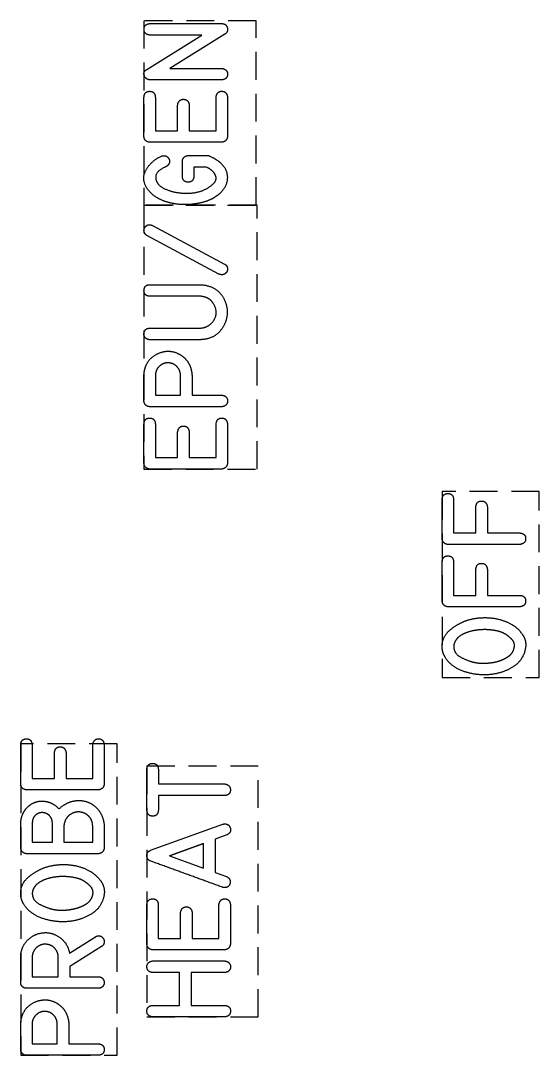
# Model space of a CAD drawing. Header units: millimetres. Extents: x -27.1 to 21.7, y -17 to 16.6.
# Drawn here: x -9.5 to -0.19, y -15.5 to 3.07 of the extents above; entities that cross this region are included whole.
import ezdxf

# ---------------------------------------------------------------- set-up
doc = ezdxf.new("R2010")
doc.units = ezdxf.units.MM
doc.linetypes.add('DASHED', pattern=[0.75, 0.5, -0.25])
doc.layers.get('0').update_dxf_attribs({"linetype": 'CONTINUOUS'})

msp = doc.modelspace()

# ---------------------------------------------------------------- linework, layer by layer
at = {"linetype": 'DASHED'}
for p, q in [((-5.277, 3.068), (-7.289, 3.068)), ((-7.289, 3.068), (-7.289, -0.242)), ((-5.277, -0.242), (-5.277, 3.068)), ((-5.256, -0.242), (-7.289, -0.242)), ((-7.289, -0.242), (-7.289, -4.979)), ((-7.289, -0.242), (-5.277, -0.242)), ((-5.256, -4.979), (-5.256, -0.242)), ((-7.289, -4.979), (-5.256, -4.979)), ((-0.195, -5.383), (-1.938, -5.383)), ((-1.938, -5.383), (-1.938, -8.721)), ((-0.195, -8.721), (-0.195, -5.383)), ((-1.938, -8.721), (-0.195, -8.721)), ((-7.771, -9.907), (-9.5, -9.907)), ((-9.5, -9.907), (-9.5, -15.5)), ((-7.771, -15.5), (-7.771, -9.907)), ((-5.237, -10.311), (-7.237, -10.311)), ((-7.237, -10.311), (-7.237, -14.811)), ((-5.237, -14.811), (-5.237, -10.311)), ((-7.237, -14.811), (-5.237, -14.811)), ((-9.5, -15.5), (-7.771, -15.5))]:
    msp.add_line(p, q, dxfattribs=at)
for p, q in [((-7.183, 3.016), (-5.89, 3.016)), ((-7.238, 2.195), (-6.25, 2.81)), ((-6.25, 2.81), (-7.183, 2.81)), ((-5.836, 2.827), (-6.822, 2.212)), ((-6.822, 2.212), (-5.89, 2.212)), ((-5.89, 2.005), (-7.183, 2.005)), ((-7.288, 0.99), (-7.288, 1.698)), ((-7.084, 1.698), (-7.084, 1.092)), ((-5.995, 1.092), (-5.995, 1.698)), ((-5.789, 1.698), (-5.789, 0.99)), ((-6.684, 1.092), (-6.684, 1.554)), ((-6.476, 1.554), (-6.476, 1.092)), ((-7.084, 1.092), (-6.684, 1.092)), ((-6.476, 1.092), (-5.995, 1.092)), ((-5.893, 0.886), (-7.186, 0.886)), ((-7.009, 0.621), (-6.997, 0.627)), ((-6.997, 0.627), (-6.987, 0.631)), ((-6.987, 0.631), (-6.976, 0.637)), ((-6.496, 0.647), (-6.124, 0.647)), ((-6.124, 0.647), (-6.105, 0.638)), ((-6.105, 0.638), (-6.094, 0.633)), ((-6.094, 0.633), (-6.083, 0.628)), ((-6.083, 0.628), (-6.072, 0.622)), ((-6.072, 0.622), (-6.061, 0.616)), ((-6.061, 0.616), (-6.05, 0.611)), ((-6.05, 0.611), (-6.039, 0.605)), ((-6.039, 0.605), (-6.028, 0.599)), ((-6.599, 0.274), (-6.599, 0.544)), ((-6.17, 0.441), (-6.393, 0.441)), ((-6.393, 0.441), (-6.393, 0.267)), ((-6.154, 0.433), (-6.17, 0.441)), ((-6.599, 0.267), (-6.599, 0.274)), ((-6.597, 0.261), (-6.599, 0.267)), ((-6.393, 0.267), (-6.394, 0.261)), ((-7.136, -0.608), (-5.842, -1.299)), ((-5.944, -1.48), (-7.235, -0.786)), ((-7.186, -1.67), (-6.283, -1.67)), ((-6.283, -1.67), (-6.269, -1.67)), ((-6.283, -1.876), (-7.186, -1.876)), ((-7.186, -2.45), (-6.283, -2.45)), ((-6.283, -2.657), (-7.186, -2.657)), ((-6.269, -2.657), (-6.283, -2.657)), ((-7.288, -3.297), (-7.288, -3.283)), ((-7.288, -3.756), (-7.288, -3.297)), ((-7.082, -3.297), (-7.082, -3.652)), ((-6.633, -3.652), (-6.633, -3.297)), ((-6.427, -3.283), (-6.426, -3.297)), ((-6.426, -3.297), (-6.426, -3.652)), ((-7.082, -3.652), (-6.633, -3.652)), ((-6.426, -3.652), (-5.892, -3.652)), ((-7.288, -3.763), (-7.288, -3.756)), ((-5.892, -3.86), (-7.186, -3.86)), ((-7.288, -4.875), (-7.288, -4.166)), ((-7.084, -4.166), (-7.084, -4.773)), ((-5.995, -4.773), (-5.995, -4.166)), ((-5.789, -4.166), (-5.789, -4.875)), ((-6.684, -4.773), (-6.684, -4.311)), ((-6.476, -4.311), (-6.476, -4.773)), ((-7.084, -4.773), (-6.684, -4.773)), ((-6.476, -4.773), (-5.995, -4.773)), ((-5.893, -4.979), (-7.186, -4.979)), ((-1.938, -6.228), (-1.938, -5.52)), ((-1.733, -5.521), (-1.733, -6.126)), ((-1.332, -6.126), (-1.332, -5.654)), ((-1.126, -5.654), (-1.126, -6.126)), ((-1.733, -6.126), (-1.332, -6.126)), ((-1.126, -6.126), (-0.543, -6.126)), ((-0.543, -6.332), (-1.834, -6.332)), ((-1.938, -7.347), (-1.938, -6.639)), ((-1.733, -6.64), (-1.733, -7.246)), ((-1.332, -7.246), (-1.332, -6.774)), ((-1.126, -6.774), (-1.126, -7.246)), ((-1.733, -7.246), (-1.332, -7.246)), ((-1.126, -7.246), (-0.543, -7.246)), ((-0.543, -7.451), (-1.834, -7.451)), ((-9.5, -10.632), (-9.5, -9.923)), ((-9.296, -9.923), (-9.296, -10.53)), ((-8.206, -10.53), (-8.206, -9.923)), ((-8.001, -9.923), (-8.001, -10.632)), ((-8.895, -10.53), (-8.895, -10.067)), ((-8.687, -10.067), (-8.687, -10.53)), ((-7.236, -11.105), (-7.236, -10.362)), ((-7.03, -10.362), (-7.03, -10.63)), ((-9.296, -10.53), (-8.895, -10.53)), ((-8.687, -10.53), (-8.206, -10.53)), ((-8.105, -10.736), (-9.398, -10.736)), ((-7.03, -10.63), (-5.839, -10.63)), ((-5.839, -10.837), (-7.03, -10.837)), ((-7.03, -10.837), (-7.03, -11.105)), ((-9.5, -11.779), (-9.5, -11.324)), ((-9.292, -11.324), (-9.292, -11.676)), ((-8.931, -11.676), (-8.931, -11.322)), ((-8.725, -11.381), (-8.725, -11.676)), ((-8.208, -11.676), (-8.208, -11.389)), ((-8.001, -11.387), (-8.001, -11.389)), ((-8.001, -11.389), (-8.001, -11.779)), ((-7.169, -11.821), (-5.874, -11.352)), ((-9.292, -11.676), (-8.931, -11.676)), ((-8.725, -11.676), (-8.208, -11.676)), ((-6.218, -11.696), (-6.833, -11.919)), ((-6.833, -11.919), (-6.218, -11.696)), ((-6.218, -12.143), (-6.218, -11.696)), ((-5.803, -11.546), (-6.012, -11.621)), ((-6.012, -11.621), (-6.012, -12.218)), ((-8.102, -11.883), (-9.396, -11.883)), ((-6.833, -11.919), (-6.218, -12.143)), ((-6.012, -12.218), (-5.808, -12.291)), ((-7.236, -13.504), (-7.236, -12.796)), ((-7.032, -12.796), (-7.032, -13.403)), ((-5.942, -13.403), (-5.942, -12.796)), ((-5.737, -12.796), (-5.737, -13.504)), ((-6.631, -13.403), (-6.631, -12.94)), ((-6.423, -12.94), (-6.423, -13.403)), ((-8.625, -13.667), (-8.16, -13.373)), ((-8.049, -13.547), (-8.619, -13.908)), ((-7.032, -13.403), (-6.631, -13.403)), ((-6.423, -13.403), (-5.942, -13.403)), ((-9.5, -14.195), (-9.5, -13.74)), ((-9.294, -13.73), (-9.294, -14.091)), ((-8.825, -14.091), (-8.825, -13.74)), ((-8.627, -13.653), (-8.625, -13.667)), ((-5.841, -13.608), (-7.134, -13.608)), ((-8.619, -13.908), (-8.619, -14.091)), ((-7.132, -13.807), (-5.838, -13.807)), ((-9.294, -14.091), (-8.825, -14.091)), ((-8.619, -14.091), (-8.104, -14.091)), ((-6.648, -14.015), (-7.132, -14.015)), ((-6.648, -14.605), (-6.648, -14.015)), ((-5.838, -14.015), (-6.44, -14.015)), ((-6.44, -14.015), (-6.44, -14.605)), ((-8.104, -14.297), (-9.398, -14.297)), ((-7.132, -14.605), (-6.648, -14.605)), ((-6.44, -14.605), (-5.838, -14.605)), ((-5.838, -14.811), (-7.132, -14.811)), ((-9.5, -14.937), (-9.5, -14.923)), ((-9.5, -15.397), (-9.5, -14.937)), ((-9.294, -14.937), (-9.294, -15.293)), ((-8.845, -15.293), (-8.845, -14.937)), ((-8.638, -14.923), (-8.638, -14.937)), ((-8.638, -14.937), (-8.638, -15.293)), ((-9.5, -15.403), (-9.5, -15.397)), ((-9.294, -15.293), (-8.845, -15.293)), ((-8.638, -15.293), (-8.104, -15.293)), ((-8.104, -15.5), (-9.398, -15.5))]:
    msp.add_line(p, q)
for points in [[(-7.287, 2.916), (-7.285, 3.009), (-7.183, 3.016)], [(-5.89, 3.016), (-5.813, 3.016), (-5.792, 2.942)], [(-7.183, 2.81), (-7.288, 2.824), (-7.287, 2.916)], [(-5.792, 2.942), (-5.772, 2.868), (-5.836, 2.827)], [(-7.283, 2.083), (-7.307, 2.15), (-7.238, 2.195)], [(-7.183, 2.005), (-7.259, 2.016), (-7.283, 2.083)], [(-5.89, 2.212), (-5.788, 2.195), (-5.788, 2.108)], [(-5.788, 2.108), (-5.788, 2.021), (-5.89, 2.005)], [(-7.288, 1.698), (-7.28, 1.802), (-7.186, 1.801)], [(-7.186, 1.801), (-7.091, 1.801), (-7.084, 1.698)], [(-5.995, 1.698), (-5.979, 1.802), (-5.892, 1.802)], [(-5.892, 1.802), (-5.804, 1.802), (-5.789, 1.698)], [(-6.684, 1.554), (-6.668, 1.658), (-6.579, 1.658)], [(-6.579, 1.658), (-6.49, 1.657), (-6.476, 1.554)], [(-7.186, 0.886), (-7.283, 0.9), (-7.288, 0.99)], [(-5.789, 0.99), (-5.801, 0.898), (-5.893, 0.886)], [(-7.254, 0.382), (-7.167, 0.542), (-7.009, 0.621)], [(-6.976, 0.637), (-6.906, 0.662), (-6.862, 0.618)], [(-6.862, 0.618), (-6.821, 0.575), (-6.831, 0.526)], [(-6.599, 0.544), (-6.599, 0.586), (-6.568, 0.617)], [(-6.568, 0.617), (-6.538, 0.647), (-6.496, 0.647)], [(-6.028, 0.599), (-5.786, 0.457), (-5.792, 0.246)], [(-7.228, 0.054), (-7.342, 0.223), (-7.254, 0.382)], [(-6.89, 0.449), (-7.102, 0.363), (-7.075, 0.228)], [(-6.831, 0.526), (-6.842, 0.476), (-6.89, 0.449)], [(-6.004, 0.291), (-6.044, 0.381), (-6.154, 0.433)], [(-7.075, 0.228), (-7.048, 0.093), (-6.854, 0.026)], [(-6.496, 0.171), (-6.586, 0.171), (-6.597, 0.261)], [(-6.394, 0.261), (-6.405, 0.171), (-6.496, 0.171)], [(-6.075, 0.114), (-5.963, 0.201), (-6.004, 0.291)], [(-5.792, 0.246), (-5.797, 0.035), (-6.03, -0.108)], [(-6.978, -0.148), (-7.135, -0.08), (-7.228, 0.054)], [(-6.854, 0.026), (-6.667, -0.04), (-6.451, -0.026)], [(-6.451, -0.026), (-6.236, -0.012), (-6.075, 0.114)], [(-6.647, -0.229), (-6.821, -0.216), (-6.978, -0.148)], [(-6.03, -0.108), (-6.141, -0.176), (-6.307, -0.209)], [(-6.307, -0.209), (-6.474, -0.242), (-6.647, -0.229)], [(-7.288, -0.699), (-7.288, -0.646), (-7.243, -0.611)], [(-7.281, -0.733), (-7.288, -0.702), (-7.288, -0.699)], [(-7.235, -0.786), (-7.274, -0.764), (-7.281, -0.733)], [(-7.243, -0.611), (-7.198, -0.577), (-7.136, -0.608)], [(-5.842, -1.299), (-5.825, -1.308), (-5.807, -1.33)], [(-5.835, -1.474), (-5.88, -1.505), (-5.944, -1.48)], [(-5.789, -1.39), (-5.789, -1.443), (-5.835, -1.474)], [(-5.807, -1.33), (-5.789, -1.353), (-5.789, -1.39)], [(-7.287, -1.764), (-7.278, -1.67), (-7.186, -1.67)], [(-6.269, -1.67), (-6.232, -1.672), (-6.225, -1.673)], [(-7.206, -1.874), (-7.296, -1.857), (-7.287, -1.764)], [(-6.225, -1.673), (-6.001, -1.704), (-5.894, -1.857)], [(-5.894, -1.857), (-5.788, -2.01), (-5.795, -2.183)], [(-7.186, -1.876), (-7.199, -1.876), (-7.206, -1.874)], [(-6.143, -1.913), (-6.206, -1.882), (-6.283, -1.876)], [(-6.039, -2.013), (-6.079, -1.945), (-6.143, -1.913)], [(-6.031, -2.302), (-5.948, -2.165), (-6.039, -2.013)], [(-5.795, -2.183), (-5.802, -2.357), (-5.921, -2.501)], [(-6.283, -2.45), (-6.115, -2.439), (-6.031, -2.302)], [(-7.225, -2.649), (-7.302, -2.614), (-7.286, -2.532)], [(-7.286, -2.532), (-7.27, -2.45), (-7.186, -2.45)], [(-5.921, -2.501), (-6.04, -2.644), (-6.269, -2.657)], [(-7.186, -2.657), (-7.208, -2.657), (-7.225, -2.649)], [(-7.246, -3.11), (-7.175, -2.958), (-7.012, -2.895)], [(-7.012, -2.895), (-6.85, -2.832), (-6.695, -2.897)], [(-6.695, -2.897), (-6.573, -2.949), (-6.504, -3.051)], [(-7.288, -3.283), (-7.282, -3.189), (-7.246, -3.11)], [(-7.005, -3.128), (-7.082, -3.196), (-7.082, -3.297)], [(-6.828, -3.074), (-6.929, -3.061), (-7.005, -3.128)], [(-6.689, -3.149), (-6.744, -3.085), (-6.828, -3.074)], [(-6.633, -3.297), (-6.633, -3.213), (-6.689, -3.149)], [(-6.504, -3.051), (-6.435, -3.152), (-6.427, -3.283)], [(-5.892, -3.652), (-5.789, -3.666), (-5.789, -3.756)], [(-7.186, -3.86), (-7.277, -3.849), (-7.288, -3.763)], [(-5.789, -3.756), (-5.789, -3.847), (-5.892, -3.86)], [(-7.288, -4.166), (-7.28, -4.063), (-7.186, -4.063)], [(-7.186, -4.063), (-7.091, -4.064), (-7.084, -4.166)], [(-5.995, -4.166), (-5.979, -4.063), (-5.892, -4.063)], [(-5.892, -4.063), (-5.804, -4.063), (-5.789, -4.166)], [(-6.684, -4.311), (-6.668, -4.207), (-6.579, -4.207)], [(-6.579, -4.207), (-6.49, -4.207), (-6.476, -4.311)], [(-7.186, -4.979), (-7.283, -4.965), (-7.288, -4.875)], [(-5.789, -4.875), (-5.801, -4.966), (-5.893, -4.979)], [(-1.938, -5.52), (-1.93, -5.418), (-1.835, -5.418)], [(-1.835, -5.418), (-1.739, -5.418), (-1.733, -5.521)], [(-1.332, -5.654), (-1.325, -5.553), (-1.233, -5.552)], [(-1.233, -5.552), (-1.142, -5.55), (-1.126, -5.654)], [(-0.543, -6.126), (-0.442, -6.134), (-0.44, -6.226)], [(-1.834, -6.332), (-1.931, -6.319), (-1.938, -6.228)], [(-0.44, -6.226), (-0.439, -6.317), (-0.543, -6.332)], [(-1.938, -6.639), (-1.93, -6.537), (-1.835, -6.537)], [(-1.835, -6.537), (-1.739, -6.537), (-1.733, -6.64)], [(-1.332, -6.774), (-1.325, -6.673), (-1.233, -6.671)], [(-1.233, -6.671), (-1.142, -6.67), (-1.126, -6.774)], [(-1.834, -7.451), (-1.931, -7.438), (-1.938, -7.347)], [(-0.543, -7.246), (-0.442, -7.253), (-0.44, -7.345)], [(-0.44, -7.345), (-0.439, -7.437), (-0.543, -7.451)], [(-1.803, -7.872), (-1.667, -7.758), (-1.507, -7.699)], [(-1.507, -7.699), (-1.304, -7.632), (-1.086, -7.648)], [(-1.086, -7.648), (-0.868, -7.664), (-0.688, -7.768)], [(-0.688, -7.768), (-0.576, -7.833), (-0.498, -7.946)], [(-1.938, -8.167), (-1.938, -7.987), (-1.803, -7.872)], [(-1.587, -7.954), (-1.696, -8.015), (-1.726, -8.127)], [(-1.341, -7.873), (-1.477, -7.894), (-1.587, -7.954)], [(-1.067, -7.866), (-1.204, -7.852), (-1.341, -7.873)], [(-0.846, -7.919), (-0.93, -7.88), (-1.067, -7.866)], [(-0.691, -8.032), (-0.764, -7.957), (-0.846, -7.919)], [(-0.498, -7.946), (-0.419, -8.058), (-0.443, -8.194)], [(-1.889, -8.347), (-1.938, -8.261), (-1.938, -8.167)], [(-1.726, -8.127), (-1.73, -8.142), (-1.73, -8.161)], [(-1.73, -8.161), (-1.73, -8.295), (-1.585, -8.365)], [(-0.651, -8.208), (-0.618, -8.106), (-0.691, -8.032)], [(-1.563, -8.606), (-1.787, -8.525), (-1.889, -8.347)], [(-0.947, -8.432), (-0.844, -8.405), (-0.761, -8.35)], [(-0.761, -8.35), (-0.678, -8.296), (-0.651, -8.208)], [(-0.443, -8.194), (-0.481, -8.416), (-0.674, -8.534)], [(-1.585, -8.365), (-1.44, -8.434), (-1.338, -8.452)], [(-1.338, -8.452), (-1.263, -8.466), (-1.157, -8.462)], [(-1.157, -8.462), (-1.051, -8.459), (-0.947, -8.432)], [(-0.674, -8.534), (-0.867, -8.652), (-1.103, -8.669)], [(-1.103, -8.669), (-1.339, -8.686), (-1.563, -8.606)], [(-9.5, -9.923), (-9.492, -9.82), (-9.397, -9.82)], [(-9.397, -9.82), (-9.302, -9.821), (-9.296, -9.923)], [(-8.206, -9.923), (-8.191, -9.82), (-8.103, -9.82)], [(-8.103, -9.82), (-8.015, -9.82), (-8.001, -9.923)], [(-8.895, -10.067), (-8.88, -9.963), (-8.791, -9.964)], [(-8.791, -9.964), (-8.702, -9.964), (-8.687, -10.067)], [(-7.236, -10.362), (-7.228, -10.261), (-7.132, -10.261)], [(-7.132, -10.261), (-7.037, -10.261), (-7.03, -10.362)], [(-9.398, -10.736), (-9.494, -10.722), (-9.5, -10.632)], [(-8.001, -10.632), (-8.012, -10.723), (-8.105, -10.736)], [(-5.839, -10.63), (-5.735, -10.647), (-5.737, -10.738)], [(-5.737, -10.738), (-5.738, -10.829), (-5.839, -10.837)], [(-9.241, -10.959), (-9.139, -10.922), (-9.024, -10.949)], [(-9.024, -10.949), (-8.908, -10.976), (-8.812, -11.078)], [(-8.812, -11.078), (-8.693, -10.966), (-8.556, -10.938)], [(-8.556, -10.938), (-8.418, -10.91), (-8.298, -10.955)], [(-8.298, -10.955), (-8.179, -11), (-8.095, -11.111)], [(-9.5, -11.324), (-9.488, -11.185), (-9.416, -11.09)], [(-9.416, -11.09), (-9.343, -10.996), (-9.241, -10.959)], [(-8.456, -11.132), (-8.548, -11.13), (-8.628, -11.191)], [(-8.288, -11.2), (-8.364, -11.135), (-8.456, -11.132)], [(-8.095, -11.111), (-8.012, -11.223), (-8.001, -11.387)], [(-7.132, -11.207), (-7.227, -11.207), (-7.236, -11.105)], [(-7.03, -11.105), (-7.038, -11.208), (-7.132, -11.207)], [(-9.234, -11.19), (-9.287, -11.236), (-9.292, -11.324)], [(-9.117, -11.144), (-9.181, -11.145), (-9.234, -11.19)], [(-8.997, -11.187), (-9.053, -11.143), (-9.117, -11.144)], [(-8.931, -11.322), (-8.941, -11.231), (-8.997, -11.187)], [(-8.628, -11.191), (-8.709, -11.253), (-8.725, -11.381)], [(-8.208, -11.389), (-8.213, -11.265), (-8.288, -11.2)], [(-5.874, -11.352), (-5.771, -11.33), (-5.741, -11.415)], [(-5.741, -11.415), (-5.711, -11.5), (-5.803, -11.546)], [(-9.396, -11.883), (-9.487, -11.87), (-9.5, -11.779)], [(-8.001, -11.779), (-8.013, -11.869), (-8.102, -11.883)], [(-7.236, -11.918), (-7.237, -11.846), (-7.169, -11.821)], [(-7.169, -12.014), (-7.235, -11.99), (-7.236, -11.918)], [(-6.523, -12.249), (-6.846, -12.132), (-7.169, -12.014)], [(-9.364, -12.304), (-9.228, -12.19), (-9.069, -12.13)], [(-9.069, -12.13), (-8.866, -12.063), (-8.648, -12.079)], [(-8.648, -12.079), (-8.43, -12.096), (-8.25, -12.199)], [(-8.25, -12.199), (-8.138, -12.264), (-8.059, -12.377)], [(-5.878, -12.484), (-6.201, -12.367), (-6.523, -12.249)], [(-9.5, -12.598), (-9.5, -12.418), (-9.364, -12.304)], [(-9.148, -12.386), (-9.258, -12.447), (-9.288, -12.559)], [(-8.902, -12.304), (-9.039, -12.325), (-9.148, -12.386)], [(-8.629, -12.298), (-8.766, -12.283), (-8.902, -12.304)], [(-8.408, -12.351), (-8.492, -12.312), (-8.629, -12.298)], [(-8.253, -12.463), (-8.326, -12.389), (-8.408, -12.351)], [(-8.059, -12.377), (-7.981, -12.49), (-8.004, -12.626)], [(-5.747, -12.425), (-5.779, -12.511), (-5.878, -12.484)], [(-5.808, -12.291), (-5.716, -12.338), (-5.747, -12.425)], [(-9.45, -12.779), (-9.5, -12.693), (-9.5, -12.598)], [(-9.288, -12.559), (-9.292, -12.573), (-9.292, -12.592)], [(-9.292, -12.592), (-9.292, -12.727), (-9.147, -12.796)], [(-8.212, -12.64), (-8.18, -12.537), (-8.253, -12.463)], [(-8.004, -12.626), (-8.043, -12.848), (-8.236, -12.966)], [(-9.124, -13.037), (-9.348, -12.956), (-9.45, -12.779)], [(-9.147, -12.796), (-9.002, -12.865), (-8.9, -12.884)], [(-8.509, -12.863), (-8.406, -12.836), (-8.322, -12.782)], [(-8.322, -12.782), (-8.239, -12.728), (-8.212, -12.64)], [(-7.236, -12.796), (-7.228, -12.692), (-7.133, -12.693)], [(-7.133, -12.693), (-7.038, -12.693), (-7.032, -12.796)], [(-5.942, -12.796), (-5.927, -12.692), (-5.839, -12.692)], [(-5.839, -12.692), (-5.751, -12.692), (-5.737, -12.796)], [(-8.9, -12.884), (-8.825, -12.898), (-8.719, -12.894)], [(-8.719, -12.894), (-8.613, -12.89), (-8.509, -12.863)], [(-8.236, -12.966), (-8.428, -13.083), (-8.664, -13.101)], [(-6.631, -12.94), (-6.616, -12.836), (-6.527, -12.836)], [(-6.527, -12.836), (-6.438, -12.837), (-6.423, -12.94)], [(-8.664, -13.101), (-8.9, -13.118), (-9.124, -13.037)], [(-9.396, -13.455), (-9.291, -13.335), (-9.131, -13.305)], [(-9.131, -13.305), (-8.959, -13.275), (-8.809, -13.378)], [(-8.16, -13.373), (-8.077, -13.326), (-8.02, -13.399)], [(-9.5, -13.74), (-9.5, -13.576), (-9.396, -13.455)], [(-9.193, -13.548), (-9.284, -13.614), (-9.294, -13.73)], [(-8.989, -13.517), (-9.102, -13.482), (-9.193, -13.548)], [(-8.87, -13.602), (-8.916, -13.539), (-8.989, -13.517)], [(-8.809, -13.378), (-8.66, -13.482), (-8.627, -13.653)], [(-8.004, -13.48), (-8.012, -13.526), (-8.049, -13.547)], [(-8.02, -13.399), (-7.996, -13.434), (-8.004, -13.48)], [(-7.134, -13.608), (-7.23, -13.594), (-7.236, -13.504)], [(-5.737, -13.504), (-5.748, -13.596), (-5.841, -13.608)], [(-8.825, -13.74), (-8.825, -13.665), (-8.87, -13.602)], [(-7.236, -13.912), (-7.236, -13.824), (-7.132, -13.807)], [(-7.132, -14.015), (-7.235, -14), (-7.236, -13.912)], [(-5.838, -13.807), (-5.735, -13.824), (-5.735, -13.912)], [(-5.735, -13.912), (-5.735, -14), (-5.838, -14.015)], [(-8.104, -14.091), (-8.04, -14.091), (-8.012, -14.149)], [(-9.47, -14.268), (-9.5, -14.238), (-9.5, -14.195)], [(-9.398, -14.297), (-9.44, -14.297), (-9.47, -14.268)], [(-8.023, -14.257), (-8.053, -14.297), (-8.104, -14.297)], [(-8.012, -14.149), (-7.984, -14.206), (-8.023, -14.257)], [(-9.458, -14.75), (-9.387, -14.599), (-9.224, -14.536)], [(-9.224, -14.536), (-9.061, -14.473), (-8.907, -14.537)], [(-8.907, -14.537), (-8.785, -14.589), (-8.716, -14.691)], [(-7.236, -14.704), (-7.234, -14.613), (-7.132, -14.605)], [(-5.838, -14.605), (-5.737, -14.613), (-5.735, -14.704)], [(-9.5, -14.923), (-9.493, -14.829), (-9.458, -14.75)], [(-9.217, -14.769), (-9.294, -14.836), (-9.294, -14.937)], [(-9.04, -14.714), (-9.141, -14.701), (-9.217, -14.769)], [(-8.9, -14.79), (-8.956, -14.725), (-9.04, -14.714)], [(-8.845, -14.937), (-8.845, -14.854), (-8.9, -14.79)], [(-8.716, -14.691), (-8.646, -14.793), (-8.638, -14.923)], [(-7.132, -14.811), (-7.238, -14.796), (-7.236, -14.704)], [(-5.735, -14.704), (-5.734, -14.796), (-5.838, -14.811)], [(-9.398, -15.5), (-9.488, -15.489), (-9.5, -15.403)], [(-8.104, -15.293), (-8.001, -15.306), (-8.001, -15.397)], [(-8.001, -15.397), (-8.001, -15.488), (-8.104, -15.5)]]:
    msp.add_open_spline(points, degree=2)

doc.saveas('drawing.dxf')
